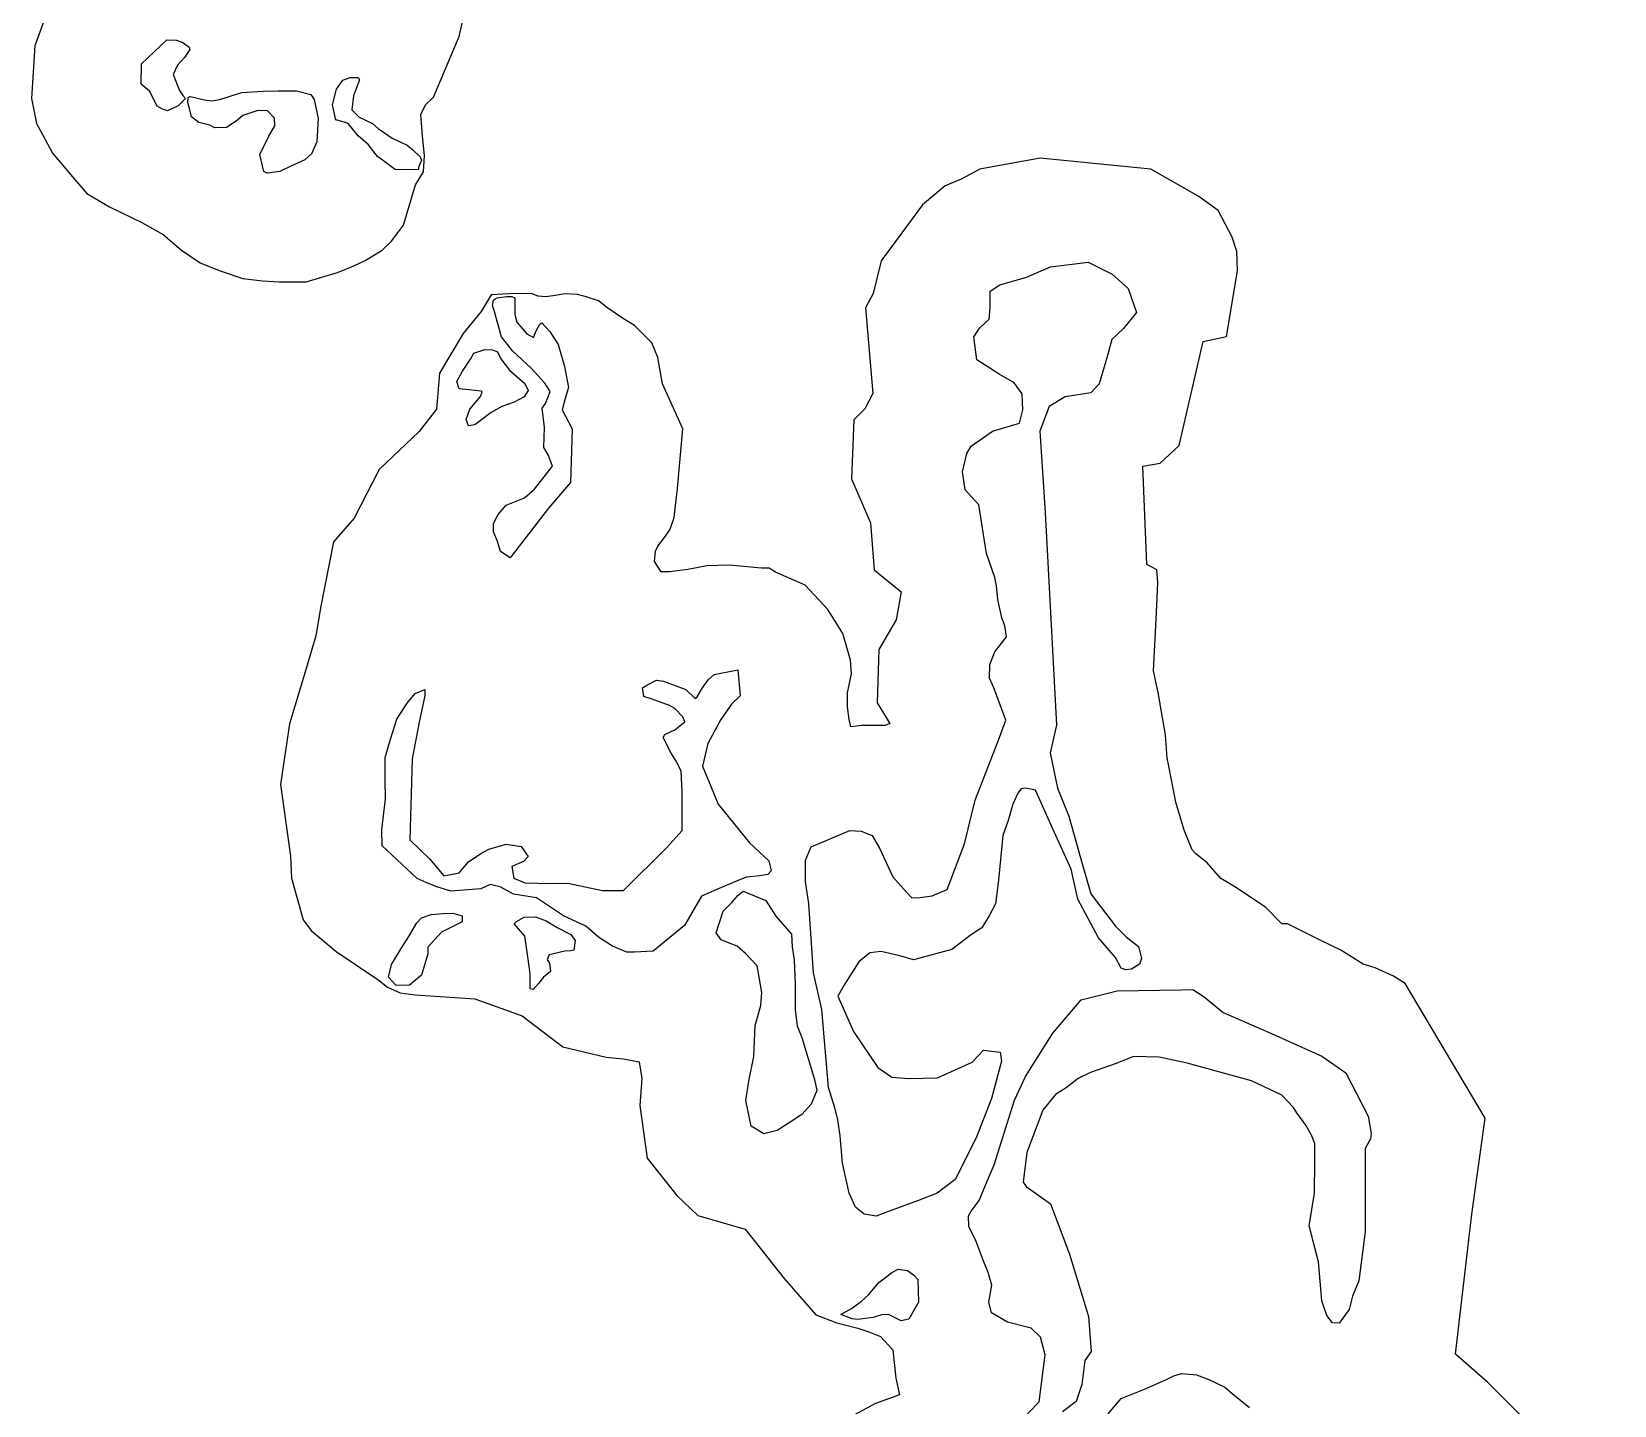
# Model space of a CAD drawing. Header units: metres. Extents: x 273377 to 358923, y 1974345 to 2116525.
# Drawn here: x 279057 to 279775, y 2056441 to 2057063 of the extents above; entities that cross this region are included whole.
import ezdxf

# ---------------------------------------------------------------- set-up
doc = ezdxf.new("R2010")
doc.units = ezdxf.units.M
doc.header["$MEASUREMENT"] = 0
doc.layers.add('MANGROOVE BUFFER ZONE', color=120, linetype='Continuous')

msp = doc.modelspace()

# ---------------------------------------------------------------- linework, layer by layer
at = {"layer": 'MANGROOVE BUFFER ZONE', "flags": 128}
for points in [[(279064.79, 2057073.98), (279058.63, 2057056.94), (279057.19, 2057033.14), (279059.45, 2057021.85), (279062.04, 2057016.73), (279066.7, 2057008.29), (279071.72, 2057002.33), (279075.65, 2056997.6), (279082.2, 2056990.03), (279092.54, 2056984.06), (279107.09, 2056976.9), (279116.78, 2056971.42), (279125.18, 2056964.3), (279133.59, 2056958.59), (279142.11, 2056955.09), (279152.85, 2056951.59), (279161.84, 2056950.54), (279169.31, 2056950.07), (279181.69, 2056949.95), (279195.82, 2056954.27), (279203.17, 2056957.3), (279208.42, 2056959.64), (279216.01, 2056964.3), (279220.33, 2056968.39), (279225.7, 2056975.74), (279231.19, 2056993.94), (279234.84, 2056999.84), (279235.3, 2057007.21), (279234.33, 2057016.14), (279233.52, 2057025.81), (279235.72, 2057030.2), (279239.31, 2057033.72), (279251.03, 2057061.21), (279253.1, 2057070.39)], [(279774.59, 2056394), (279717.12, 2056451.43), (279702.63, 2056464.08), (279709.97, 2056527.59), (279716.09, 2056571.03), (279679.8, 2056632), (279674.46, 2056635.43), (279666.21, 2056639.11), (279660.75, 2056640.76), (279650.59, 2056647.23), (279641.19, 2056651.67), (279626.46, 2056659.16), (279623.92, 2056659.16), (279616.55, 2056666.52), (279602.94, 2056675.78), (279596.27, 2056679.66), (279590, 2056686.8), (279584.92, 2056690.77), (279583.25, 2056692.67), (279579.6, 2056701.48), (279575.79, 2056714.17), (279572.66, 2056730.61), (279571.91, 2056734.18), (279571.17, 2056744.79), (279567.84, 2056763.86), (279565.71, 2056773.73), (279567.05, 2056800.14), (279567.69, 2056813.76), (279567.25, 2056819.57), (279562.68, 2056821.9), (279560.93, 2056866.53), (279568.65, 2056867.79), (279577.37, 2056875.88), (279588.24, 2056923), (279598.74, 2056925.28), (279603.81, 2056955.03), (279603.43, 2056963.7), (279601.29, 2056970.24), (279595, 2056982.32), (279586.32, 2056988.73), (279564.42, 2057001.06), (279514.36, 2057006.05), (279487.04, 2057001.01), (279478.47, 2056996.6), (279471.23, 2056993.46), (279461, 2056984.89), (279442.2, 2056959.58), (279438.66, 2056944.68), (279435.16, 2056938.18), (279438.41, 2056899.4), (279434.91, 2056892.4), (279429.91, 2056887.53), (279428.82, 2056860.78), (279437.41, 2056840.76), (279439.14, 2056819.55), (279451.34, 2056809.48), (279449.1, 2056796.8), (279441.13, 2056783.37), (279440.51, 2056759.24), (279446.11, 2056749.91), (279444.12, 2056748.92), (279433.54, 2056749.04), (279428.57, 2056748.42), (279427.82, 2056751.65), (279426.95, 2056757.37), (279426.95, 2056763.84), (279428.81, 2056772.42), (279428.32, 2056778.64), (279424.85, 2056790.62), (279418.08, 2056801.58), (279407.82, 2056812.54), (279394.32, 2056818.49), (279391.44, 2056820.2), (279388.02, 2056820.28), (279373.4, 2056821.68), (279363.21, 2056821.29), (279354.65, 2056819.66), (279346.25, 2056818.65), (279342.51, 2056818.65), (279339.56, 2056823.31), (279339.95, 2056827.97), (279340.96, 2056830.31), (279344.54, 2056834.81), (279346.64, 2056838), (279348.5, 2056843.21), (279349.9, 2056856.35), (279352.36, 2056883.44), (279343.19, 2056903.87), (279340.96, 2056915.76), (279338.23, 2056922.44), (279330.43, 2056930.24), (279324.98, 2056933.58), (279318.29, 2056938.04), (279314.08, 2056941.38), (279308.01, 2056943.36), (279304.54, 2056944.23), (279298.96, 2056944.6), (279293.63, 2056943.61), (279290.17, 2056943.24), (279286.82, 2056943.49), (279284.09, 2056944.6), (279279.14, 2056944.73), (279273.44, 2056944.6), (279265.51, 2056944.11), (279260.93, 2056936.55), (279252.75, 2056926.65), (279242.1, 2056908.7), (279240.71, 2056892.3), (279232.78, 2056882.27), (279214.69, 2056864.94), (279203.42, 2056842.9), (279194, 2056832.25), (279188.33, 2056803.09), (279185.93, 2056789.64), (279181.33, 2056773.81), (279174.13, 2056749.75), (279169.91, 2056722.25), (279174.51, 2056689.74), (279174.97, 2056679.77), (279180.24, 2056660.98), (279183.91, 2056656.05), (279195.15, 2056646.54), (279214.11, 2056633.8), (279218.47, 2056630.47), (279224.2, 2056627.84), (279231.08, 2056626.92), (279258.14, 2056625.09), (279279.46, 2056617.41), (279297.98, 2056603.39), (279317.58, 2056598.69), (279325.49, 2056597.89), (279332.49, 2056596.63), (279333.75, 2056589.07), (279332.83, 2056576.81), (279336.15, 2056552.87), (279349.63, 2056536.05), (279359.15, 2056526.88), (279380.63, 2056520.75), (279398.34, 2056498.4), (279412.68, 2056481.86), (279422.1, 2056478.26), (279431.73, 2056475.84), (279436.66, 2056474.27), (279442.01, 2056472.13), (279447.5, 2056466), (279448.93, 2056453.17), (279450.5, 2056445.68), (279439.63, 2056441.73), (279418.32, 2056430.26)], [(279491.87, 2056419.69), (279513.86, 2056442.51), (279516.6, 2056463.71), (279514.42, 2056471.74), (279510.23, 2056475.93), (279499.49, 2056478.54), (279492.33, 2056482.82), (279491.02, 2056487.79), (279492.47, 2056495.39), (279490.77, 2056501.06), (279488.5, 2056506.73), (279485.38, 2056515.09), (279481.98, 2056521.89), (279481.84, 2056526.71), (279483.12, 2056528.83), (279486.66, 2056533.65), (279490.35, 2056542.44), (279493.47, 2056549.81), (279502.63, 2056579.24), (279507.68, 2056589.86), (279520.12, 2056609.56), (279532.97, 2056624.62), (279549.27, 2056628.69), (279578.16, 2056629.22), (279583.57, 2056629.4), (279588.71, 2056625.94), (279597.3, 2056618.87), (279618.08, 2056609.82), (279641.98, 2056599.08), (279652.87, 2056591.59), (279663.05, 2056571.95), (279664.32, 2056564.04), (279664.04, 2056561.63), (279661.64, 2056557.25), (279661.63, 2056519.57), (279658.8, 2056497.38), (279655.97, 2056490.32), (279654.41, 2056484.38), (279649.89, 2056478.16), (279646.78, 2056478.3), (279644.23, 2056481.55), (279641.97, 2056488.2), (279641.55, 2056493.71), (279640.56, 2056505.86), (279636.31, 2056522.2), (279638.72, 2056537.04), (279638.86, 2056551.74), (279638.86, 2056559.51), (279637.3, 2056563.33), (279634.76, 2056567.85), (279630.66, 2056573.5), (279629.1, 2056575.9), (279623.87, 2056581.41), (279610.09, 2056587.91), (279580.96, 2056595.96), (279568.23, 2056598.65), (279556.64, 2056598.93), (279548.72, 2056595.82), (279537.12, 2056591.72), (279531.61, 2056589.04), (279526.09, 2056584.8), (279521.28, 2056581.69), (279515.49, 2056574.63), (279508.28, 2056555.41), (279506.58, 2056542.05), (279507.99, 2056540.07), (279519.02, 2056532.16), (279527.65, 2056509.41), (279536.28, 2056481.08), (279537.41, 2056465.25), (279534.58, 2056461.15), (279533.17, 2056450.41), (279530.62, 2056442.64), (279524.4, 2056437.98)], [(279545.18, 2056437.09), (279550.99, 2056443.98), (279561.64, 2056448.27), (279567.81, 2056450.95), (279571.57, 2056452.65), (279575.24, 2056454.35), (279578.55, 2056455.33), (279585.26, 2056454.71), (279590.72, 2056452.65), (279598.05, 2056449.16), (279601.36, 2056446.21), (279609.23, 2056439.95)]]:
    msp.add_lwpolyline(points, dxfattribs=at)
for points in [[(279128.51, 2057056.42), (279128.83, 2057055.29), (279126.4, 2057051.72), (279123.32, 2057048.24), (279121.37, 2057043.95), (279124.21, 2057036.74), (279125.67, 2057034.47), (279126.97, 2057033.16), (279123.65, 2057029.76), (279118.7, 2057027.49), (279116.51, 2057028.3), (279114.08, 2057029.67), (279110.68, 2057036.48), (279106.79, 2057039.56), (279106.95, 2057048.79), (279118.46, 2057059.74), (279122.83, 2057059.5), (279125.67, 2057058.44)], [(279198.25, 2057041.36), (279201.5, 2057042.57), (279205.15, 2057042.57), (279205.72, 2057041.52), (279203.12, 2057034.38), (279202.39, 2057027.98), (279205.64, 2057024.57), (279211.65, 2057021.73), (279214.32, 2057019.54), (279220.65, 2057015.16), (279227.39, 2057012), (279229.9, 2057009.89), (279233.31, 2057006.65), (279233.96, 2057005.1), (279232.75, 2057002.27), (279232.34, 2057000.81), (279222.03, 2057000.89), (279214, 2057006.81), (279209.7, 2057012.32), (279205.23, 2057016.13), (279200.69, 2057021.81), (279199.31, 2057022.3), (279195.25, 2057023.51), (279195.09, 2057023.27), (279193.63, 2057030.17), (279195.33, 2057037.3)], [(279162.06, 2057036.5), (279168.95, 2057036.58), (279177.21, 2057036.58), (279183.78, 2057034.96), (279185.32, 2057032.61), (279187.1, 2057024.1), (279186.42, 2057013.41), (279184.09, 2057008.1), (279180.97, 2057005.38), (279174.36, 2057002.27), (279169.69, 2057000.07), (279163.99, 2056999.29), (279162.43, 2057000.07), (279160.62, 2057007.71), (279164.64, 2057016), (279167.49, 2057020.67), (279167.23, 2057024.17), (279164.12, 2057027.54), (279159.71, 2057027.67), (279152.97, 2057025.46), (279150.5, 2057023.26), (279147.65, 2057021.32), (279145.44, 2057020.02), (279140.26, 2057019.76), (279137.92, 2057021.06), (279133.04, 2057022.24), (279129.64, 2057024.83), (279128.75, 2057028.64), (279128.02, 2057031.31), (279128.18, 2057033.5), (279128.99, 2057033.99), (279135.56, 2057032.45), (279139.04, 2057032.04), (279142.28, 2057032.61), (279144.96, 2057033.34), (279148.04, 2057034.39), (279152.41, 2057035.77)], [(279467.66, 2056537), (279458.75, 2056533.52), (279446.27, 2056529.03), (279439.99, 2056526.57), (279434.48, 2056527.59), (279430.57, 2056530.72), (279427.69, 2056537), (279424.72, 2056550.57), (279423.7, 2056563.04), (279422.9, 2056568.21), (279422.49, 2056570.99), (279421.24, 2056575.71), (279418.32, 2056584.87), (279415.4, 2056620.34), (279411.65, 2056636.86), (279409.43, 2056668.11), (279407.9, 2056678.22), (279407.9, 2056687.91), (279410.54, 2056694.01), (279428, 2056701.35), (279433.12, 2056701.07), (279438.11, 2056699.13), (279441.57, 2056693.31), (279447.53, 2056680.44), (279453.77, 2056673.51), (279456.12, 2056670.88), (279459.87, 2056671.02), (279465.41, 2056671.71), (279472.2, 2056674.62), (279479.96, 2056695.32), (279484.8, 2056715.07), (279495.9, 2056743.49), (279498.8, 2056751.35), (279493.29, 2056766.08), (279491.36, 2056770.49), (279491.49, 2056776.55), (279493.84, 2056782.33), (279499.07, 2056789.22), (279498.38, 2056794.18), (279497.01, 2056797.76), (279495.08, 2056806.02), (279494.53, 2056812.22), (279493.84, 2056816.08), (279492.6, 2056819.52), (279489.98, 2056826.96), (279486.53, 2056848.91), (279480.38, 2056855.72), (279479.06, 2056863.85), (279481.04, 2056872.2), (279483.01, 2056875.5), (279492.69, 2056882.31), (279505.01, 2056886.05), (279506.54, 2056891.98), (279506.1, 2056899.24), (279502.59, 2056904.29), (279501.71, 2056904.73), (279495.77, 2056908.25), (279485.65, 2056914.62), (279484.33, 2056925.17), (279486.97, 2056929.12), (279491.15, 2056933.08), (279491.59, 2056938.35), (279491.59, 2056945.83), (279495.99, 2056948.68), (279508.08, 2056952.2), (279519.08, 2056956.81), (279536.01, 2056959.01), (279547.01, 2056953.52), (279554.27, 2056946.93), (279558, 2056936.16), (279552.07, 2056928.9), (279546.79, 2056923.85), (279544.81, 2056916.6), (279541.07, 2056903.85), (279537.33, 2056899.68), (279525.68, 2056897.92), (279518.42, 2056893.52), (279514.24, 2056882.31), (279516.66, 2056845.48), (279521.71, 2056749.06), (279518.87, 2056736.62), (279522.23, 2056720.51), (279527.3, 2056707.9), (279532.54, 2056688.98), (279537.36, 2056672.65), (279548.44, 2056657.97), (279553.33, 2056653.24), (279558.83, 2056648.87), (279560.29, 2056643.46), (279559.35, 2056640.88), (279555.74, 2056638.56), (279553.16, 2056638.22), (279551.01, 2056639.08), (279548.44, 2056643.8), (279540.71, 2056652.73), (279531.39, 2056670.21), (279528.31, 2056683.92), (279519.98, 2056702.38), (279512.17, 2056719.7), (279507.88, 2056720.64), (279505.74, 2056720.22), (279504.2, 2056718.33), (279501.96, 2056713.27), (279499.84, 2056705.88), (279497.38, 2056699.1), (279495.41, 2056678.93), (279494.13, 2056668.15), (279491.23, 2056662.7), (279487.82, 2056657.25), (279483.13, 2056654.27), (279474.36, 2056647.46), (279456.89, 2056642.75), (279450.78, 2056644.52), (279442.23, 2056646.55), (279437.07, 2056646.01), (279432.18, 2056641.94), (279425.39, 2056631.22), (279422.54, 2056626.33), (279429.74, 2056610.28), (279440.74, 2056594), (279447.12, 2056589.65), (279454.73, 2056588.98), (279467.76, 2056589.25), (279483.51, 2056596.44), (279488.67, 2056601.87), (279496.14, 2056600.92), (279496.82, 2056596.85), (279492.2, 2056579.88), (279485.31, 2056562.1), (279475.81, 2056543.19)], [(279274.11, 2056824.94), (279269.76, 2056827.84), (279268.18, 2056832.84), (279266.6, 2056836.78), (279266.47, 2056840.47), (279268.58, 2056844.54), (279272.26, 2056848.75), (279280.56, 2056852.17), (279285.16, 2056856.12), (279293.32, 2056866.51), (279291.48, 2056871.38), (279289.37, 2056874.93), (279289.64, 2056884), (279288.58, 2056892.82), (279290.03, 2056894.92), (279292.27, 2056900.36), (279289.77, 2056904.04), (279283.65, 2056910.95), (279275.11, 2056918.83), (279270.11, 2056925.14), (279266.83, 2056936.96), (279266.02, 2056939.26), (279266.51, 2056941.73), (279267.33, 2056942.3), (279268.24, 2056942.71), (279272.52, 2056943.45), (279274.82, 2056943.45), (279276.14, 2056942.8), (279276.22, 2056939.51), (279276.22, 2056935.23), (279277.04, 2056931.7), (279281.57, 2056926.52), (279284.69, 2056924.79), (279285.84, 2056927.75), (279287.57, 2056930.79), (279288.39, 2056931.37), (279292.09, 2056927.5), (279295.8, 2056921.67), (279298.76, 2056911.72), (279300.58, 2056902.14), (279299.02, 2056897.2), (279297.7, 2056892.02), (279302.22, 2056883.47), (279301.48, 2056859.14), (279291.48, 2056847.44)], [(279258.05, 2056885.25), (279255.25, 2056884.75), (279254.19, 2056887.63), (279255.83, 2056892.31), (279260.68, 2056898.05), (279261.42, 2056900.19), (279261, 2056900.52), (279250.9, 2056901.5), (279249.91, 2056904.87), (279252.54, 2056909.55), (279256.16, 2056915.05), (279257.55, 2056917.67), (279262.65, 2056919.4), (279266.1, 2056919.23), (279268.4, 2056918.25), (279269.88, 2056915.13), (279273.82, 2056910.04), (279280.8, 2056903.88), (279282.2, 2056900.84), (279280.47, 2056897.97), (279275.87, 2056895.43), (279270.29, 2056893.46), (279265.52, 2056890.83)], [(279338.92, 2056646.67), (279330.38, 2056646.27), (279327.04, 2056646.27), (279320.51, 2056648.93), (279314.1, 2056653.07), (279308.36, 2056658), (279298.23, 2056662.67), (279285.95, 2056670.93), (279275.55, 2056672.51), (279269.53, 2056675.89), (279264.95, 2056676.88), (279260.85, 2056674.9), (279247.15, 2056673.92), (279240.44, 2056675.95), (279236.02, 2056677.77), (279231.87, 2056679.69), (279227.45, 2056683.84), (279216.12, 2056694.44), (279215.89, 2056701.62), (279217.63, 2056715.7), (279217.36, 2056724.28), (279217.5, 2056734.46), (279219.91, 2056742.77), (279222.73, 2056751.89), (279227.42, 2056759.13), (279231.04, 2056763.42), (279235.34, 2056765.29), (279235.47, 2056762.61), (279234.53, 2056758.19), (279232.92, 2056751.22), (279229.7, 2056733.93), (279228.66, 2056697.15), (279237.65, 2056688.44), (279243.95, 2056680.8), (279250.93, 2056682.27), (279255.22, 2056687.23), (279260.72, 2056690.98), (279264.47, 2056693), (279272.25, 2056695.27), (279279.1, 2056694.2), (279282.18, 2056689.64), (279280.17, 2056687.37), (279274.8, 2056685.09), (279275.74, 2056679.72), (279280.7, 2056677.71), (279292.51, 2056677.31), (279300.29, 2056677.58), (279315.98, 2056674.23), (279325.51, 2056674.23), (279345.1, 2056693.72), (279352.07, 2056701.36), (279352.07, 2056719.06), (279351.67, 2056728.31), (279349.66, 2056732.33), (279346.57, 2056737.15), (279345.63, 2056739.16), (279343.49, 2056743.59), (279344.16, 2056744.93), (279348.72, 2056747.07), (279353.28, 2056750.56), (279352.34, 2056752.97), (279348.72, 2056756.72), (279346.3, 2056758.06), (279338.52, 2056760.88), (279334.64, 2056762.09), (279334.1, 2056766.11), (279336.11, 2056767.31), (279340.4, 2056769.59), (279343.62, 2056769.06), (279353.68, 2056765.3), (279357.97, 2056761.28), (279358.91, 2056761.95), (279361.33, 2056765.97), (279364.01, 2056769.86), (279366.56, 2056772.14), (279377.29, 2056774.15), (279378.36, 2056762.35), (279374.34, 2056758.6), (279369.64, 2056751.63), (279363.74, 2056740.77), (279361.33, 2056730.59), (279368.43, 2056713.38), (279382.57, 2056695.74), (279391.27, 2056687.67), (279392.42, 2056683.12), (279390.85, 2056681.49), (279387.13, 2056680.81), (279381.26, 2056680.29), (279376.96, 2056678.51), (279367.81, 2056674.61), (279360.75, 2056671.6), (279353.06, 2056658.27)], [(279395.05, 2056565.39), (279389.1, 2056563.91), (279383.28, 2056567.42), (279380.85, 2056579.04), (279382.2, 2056587.83), (279384.5, 2056598.91), (279385.17, 2056613.1), (279387.74, 2056622.15), (279388.15, 2056627.97), (279386.02, 2056640.08), (279380.69, 2056645.58), (279377.05, 2056648.96), (279374.59, 2056649.89), (279369.77, 2056651.84), (279367.46, 2056655.05), (279370.7, 2056664.78), (279374.49, 2056668.7), (279377.47, 2056672.08), (279379.63, 2056673.83), (279390.04, 2056669.65), (279394.5, 2056662.62), (279401.67, 2056654.37), (279401.94, 2056648.56), (279402.89, 2056642.75), (279403.29, 2056631.81), (279403.29, 2056619.91), (279404.11, 2056612.89), (279406.27, 2056607.62), (279412.09, 2056588.5), (279413.03, 2056583.64), (279410.46, 2056577.42), (279406.27, 2056572.69), (279400.05, 2056568.64)], [(279228.53, 2056631.33), (279222.38, 2056631.12), (279218.99, 2056634.93), (279220.26, 2056640.65), (279224.71, 2056647.86), (279228.1, 2056653.36), (279231.71, 2056659.51), (279233.83, 2056661.84), (279238.28, 2056663.32), (279243.79, 2056663.75), (279248.03, 2056663.96), (279252.27, 2056662.69), (279252.27, 2056659.93), (279242.94, 2056655.27), (279236.79, 2056648.49), (279236.79, 2056645.52), (279233.83, 2056635.78)], [(279284.52, 2056629.35), (279283.17, 2056629.69), (279283.09, 2056636.51), (279282.16, 2056644.09), (279280.81, 2056653.53), (279275.92, 2056659.09), (279276.94, 2056660.18), (279280.48, 2056662.12), (279285.53, 2056662.2), (279290.42, 2056660.52), (279295.4, 2056657.48), (279301.63, 2056654.28), (279303.57, 2056651.59), (279302.9, 2056647.12), (279301.63, 2056646.87), (279298.85, 2056646.7), (279291.69, 2056645.1), (279290.93, 2056643), (279291.86, 2056641.23), (279292.36, 2056637.44), (279289.24, 2056634.99), (279286.97, 2056632.13)], [(279454.78, 2056479.95), (279451.37, 2056479.25), (279445.61, 2056482.13), (279442.38, 2056481.95), (279438.63, 2056480.65), (279431.47, 2056479.77), (279429.11, 2056480.12), (279423.96, 2056482.13), (279428.76, 2056484.75), (279433.21, 2056487.98), (279436.53, 2056490.94), (279441.16, 2056496.53), (279444.21, 2056498.79), (279447.1, 2056501.15), (279449.98, 2056502.63), (279454.17, 2056501.94), (279456.87, 2056500.02), (279458.88, 2056497.92), (279459.14, 2056487.71)]]:
    msp.add_lwpolyline(points, close=True, dxfattribs=at)

doc.saveas('drawing.dxf')
